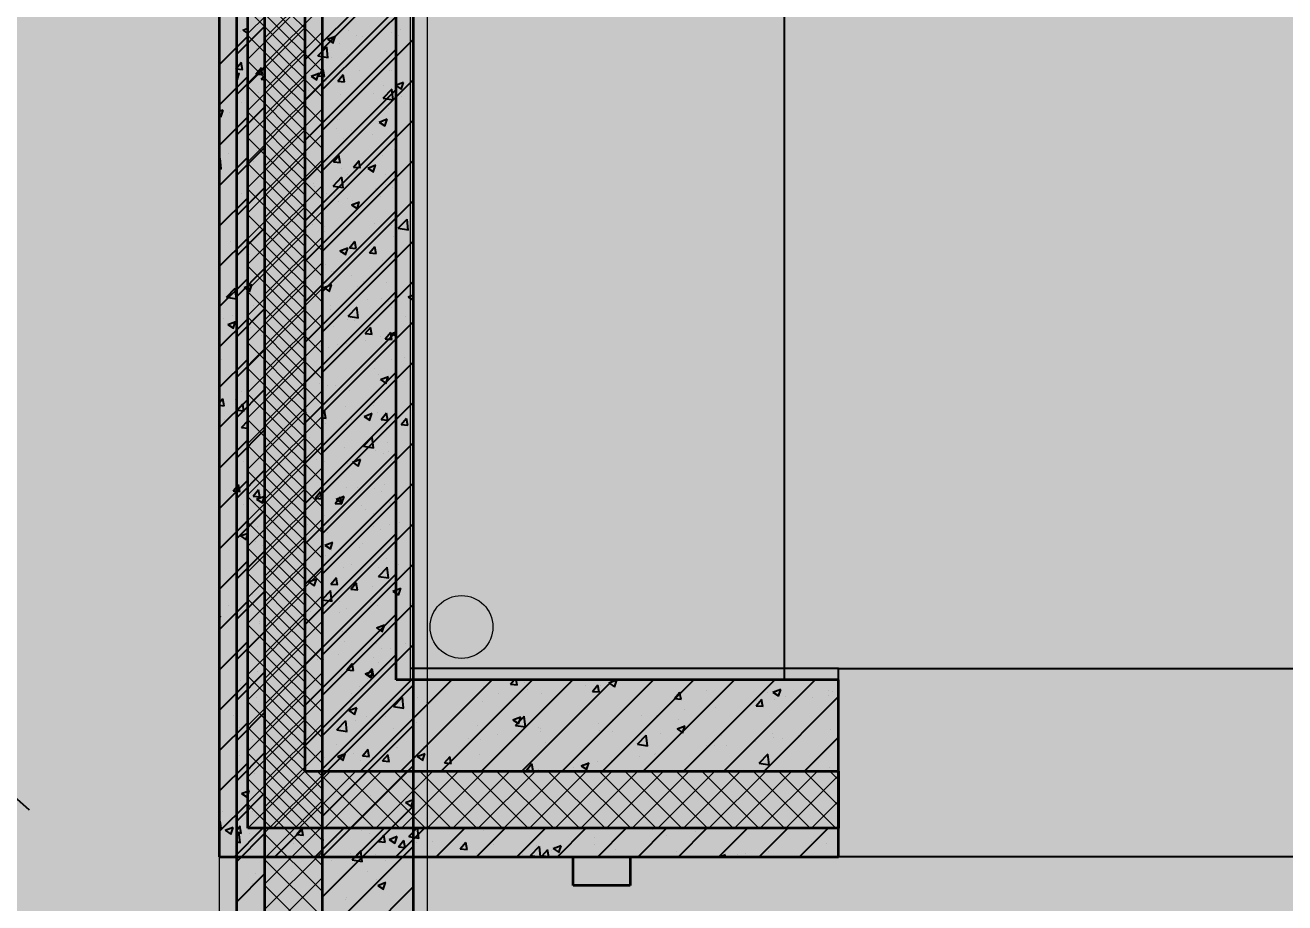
# Model space of a CAD drawing. Header units: inches. Extents: x 143994 to 247866, y 243815 to 272761.
# Drawn here: x 164376 to 166582, y 249646 to 251183 of the extents above; entities that cross this region are included whole.
import ezdxf
from ezdxf.enums import TextEntityAlignment as Align

# ---------------------------------------------------------------- set-up
doc = ezdxf.new("R2010")
doc.units = ezdxf.units.IN
doc.header["$LTSCALE"] = 1000
doc.header["$MEASUREMENT"] = 0
doc.linetypes.add('DASH', pattern=[0.35, 0.25, -0.1])
doc.linetypes.add('HIDDEN', pattern=[0.375, 0.25, -0.125])
doc.layers.get('DEFPOINTS').update_dxf_attribs({"color": 62})
for name, color, linetype in [('0-dim', 90, 'Continuous'), ('0-fm', 30, 'Continuous'), ('0-word', 131, 'Continuous'), ('0-建筑1F', 127, 'Continuous'), ('0-建筑2F', 127, 'Continuous'), ('A-S-face(建筑粉刷线)', 136, 'Continuous'), ('I-furniture', 2, 'DASH'), ('PUB_HATCH', 8, 'Continuous'), ('厨卫', 44, 'Continuous')]:
    doc.layers.add(name, color=color, linetype=linetype)
for name, color, linetype, lineweight in [('A-Flr-Opng', 14, 'Continuous', 9), ('A-M-Stone', 11, 'Continuous', 15), ('A-Wall', 254, 'Continuous', 35), ('W-保温层', 8, 'Continuous', 13)]:
    doc.layers.add(name, color=color, linetype=linetype, lineweight=lineweight)
doc.styles.add('HS2', font='')
doc.styles.get('HS2').set_extended_font_data('SimHei')

# ---------------------------------------------------------------- blocks, each defined once
blk = doc.blocks.new('SLOP MARK')
at = {"layer": '0-dim', "color": 4}
blk.add_lwpolyline([(-13.8, 0), (13.8, 0), (9.47, 2.5)], dxfattribs=at)
at = {"layer": '0-word', "style": 'HS2', "flags": 4}
blk.add_attdef('i=1%', text='', height=3.5, dxfattribs=at).set_placement((-1.897, 1), align=Align.CENTER)
blk = doc.blocks.new('A$C0DD370A0')
at = {"layer": '0-fm'}
ref = blk.add_blockref('SLOP MARK', (-17717.5, 3870.9), dxfattribs=dict(at, xscale=50.0000000000001, yscale=50.0000000000001, zscale=50.0000000000001, rotation=138.296017164973))
ref.add_attrib('i=1%', 'i=1%', dxfattribs={"layer": '0-word', "height": 175, "rotation": 138.296, "style": 'HS2'}).set_placement((-17680, 3770.5), align=Align.CENTER)
blk = doc.blocks.new('144')
at = {"layer": 'A-Flr-Opng', "color": 127}
blk.add_circle((646101.2, -390057.6), 55, dxfattribs=at)
at = {"layer": 'A-S-face(建筑粉刷线)', "color": 127}
for p, q in [((646761.9, -390130.3), (646011.9, -390130.3)), ((646761.9, -390150.3), (646761.9, -390130.3))]:
    blk.add_line(p, q, dxfattribs=at)
at = {"layer": 'A-Wall', "color": 127}
for p, q in [((645986.9, -390150.3), (645986.9, -387950.3)), ((645826.9, -388110.3), (645826.9, -390310.3)), ((645726.9, -390410.3), (645726.9, -388210.3)), ((645676.9, -388260.3), (645676.9, -390460.3)), ((646761.9, -390150.3), (645986.9, -390150.3)), ((646761.9, -390460.3), (646761.9, -390150.3)), ((645826.9, -390310.3), (646761.9, -390310.3)), ((646761.9, -390310.3), (646761.9, -390410.3)), ((646761.9, -390410.3), (645726.9, -390410.3)), ((645676.9, -390460.3), (646761.9, -390460.3))]:
    blk.add_line(p, q, dxfattribs=at)
at = {"layer": 'A-Wall', "color": 127, "linetype": 'ByBlock'}
for p, q in [((646296.9, -390460.3), (646396.9, -390460.3)), ((646296.9, -390510.3), (646296.9, -390460.3)), ((646396.9, -390460.3), (646396.9, -390510.3)), ((646396.9, -390510.3), (646296.9, -390510.3))]:
    blk.add_line(p, q, dxfattribs=at)
at = {"layer": 'I-furniture', "color": 127, "linetype": 'HIDDEN', "ltscale": 15}
for p, q in [((646761.9, -390130.3), (647611.9, -390130.3)), ((647611.9, -390460.3), (646761.9, -390460.3))]:
    blk.add_line(p, q, dxfattribs=at)
at = {"layer": 'PUB_HATCH', "color": 127, "linetype": 'Continuous'}
for p, q in [((645826.9, -389064), (645986.9, -388904)), ((645826.9, -389134.7), (645986.9, -388974.7)), ((645718.4, -389012), (645726.9, -389008.7)), ((645718.4, -389012), (645726.9, -389017.7)), ((645977.9, -389016.8), (645977.9, -389016.8)), ((645676.9, -389072.6), (645726.9, -389022.6)), ((645849.8, -389057.3), (645865.4, -389041)), ((645867.3, -389060.4), (645865.1, -389041.4)), ((645874, -389031.8), (645874, -389031.8)), ((645826.9, -389205.5), (645986.9, -389045.5)), ((645849.8, -389057.3), (645867.6, -389060)), ((645873.5, -389060.7), (645873.5, -389060.7)), ((645901.8, -389054.3), (645901.8, -389054.3)), ((645706, -389079.8), (645715.7, -389068.3)), ((645706, -389079.8), (645718, -389080.8)), ((645708.3, -389072.9), (645708.3, -389072.9)), ((645717.7, -389081.3), (645715.4, -389068.8)), ((645849.5, -389092.3), (645859.1, -389080.8)), ((645861.1, -389093.9), (645858.8, -389081.3)), ((645921.8, -389081.9), (645921.8, -389081.9)), ((645975.5, -389083.4), (645975.5, -389083.4)), ((645676.9, -389143.3), (645726.9, -389093.3)), ((645837.8, -389092.5), (645851.8, -389087.1)), ((645837.8, -389092.5), (645847.8, -389099.2)), ((645847.5, -389099.7), (645851.5, -389087.6)), ((645849.5, -389092.3), (645861.4, -389093.4)), ((645857.2, -389104.2), (645857.2, -389104.2)), ((645871.6, -389098.4), (645871.6, -389098.4)), ((645949.7, -389098.2), (645949.7, -389098.2)), ((645964, -389108.8), (645964, -389108.8)), ((645826.9, -389276.2), (645986.9, -389116.2)), ((645833, -389118.2), (645833, -389118.2)), ((645947.2, -389123), (645947.2, -389123)), ((645676.9, -389154.2), (645683.8, -389151.6)), ((645679.4, -389164.2), (645683.5, -389152.1)), ((645716.4, -389138.3), (645716.4, -389138.3)), ((645973.1, -389150), (645973.1, -389150)), ((645676.9, -389161.8), (645679.7, -389163.7)), ((645676.9, -389214), (645726.9, -389164)), ((645695.1, -389156.2), (645695.1, -389156.2)), ((645869.2, -389165), (645869.2, -389165)), ((645957.2, -389173), (645971.2, -389167.6)), ((645957.2, -389173), (645967.1, -389179.7)), ((645966.8, -389180.2), (645970.9, -389168.1)), ((645826.9, -389346.9), (645986.9, -389186.9)), ((645882, -389183.6), (645882, -389183.6)), ((645909.4, -389188.2), (645909.4, -389188.2)), ((645944.7, -389195.3), (645944.7, -389195.3)), ((645894.6, -389201.9), (645894.6, -389201.9)), ((645970.6, -389216.6), (645970.6, -389216.6)), ((645676.9, -389284.7), (645726.9, -389234.7)), ((645676.9, -389237.5), (645678.5, -389235.9)), ((645680.4, -389255.2), (645678.2, -389236.2)), ((645692.5, -389228.5), (645692.5, -389228.5)), ((645866.7, -389231.6), (645866.7, -389231.6)), ((645877.2, -389242.8), (645886.9, -389231.3)), ((645888.9, -389244.3), (645886.6, -389231.8)), ((645676.9, -389254.3), (645680.7, -389254.8)), ((645826.9, -389417.6), (645986.9, -389257.6)), ((645877.2, -389242.8), (645889.2, -389243.8)), ((645842, -389280.7), (645842, -389280.7)), ((645876.4, -389285.2), (645891.9, -389269)), ((645876.4, -389285.2), (645894.1, -389287.9)), ((645893.8, -389288.3), (645891.6, -389269.3)), ((645892.1, -389274.1), (645892.1, -389274.1)), ((645967.8, -389264.2), (645967.8, -389264.2)), ((645968.2, -389283.2), (645968.2, -389283.2)), ((645676.9, -389355.5), (645726.9, -389305.5)), ((645715.7, -389297.4), (645715.7, -389297.4)), ((645843.1, -389285.8), (645843.1, -389285.8)), ((645864.3, -389298.2), (645864.3, -389298.2)), ((645949.9, -389290.3), (645949.9, -389290.3)), ((645826.9, -389488.3), (645986.9, -389328.3)), ((645885.3, -389312.6), (645885.3, -389312.6)), ((645901.2, -389307.6), (645901.2, -389307.6)), ((645908.5, -389318), (645922.5, -389312.7)), ((645908.5, -389318), (645918.5, -389324.7)), ((645918.2, -389325.2), (645922.2, -389313.2)), ((645915.2, -389343.1), (645915.2, -389343.1)), ((645949.1, -389351.5), (645949.1, -389351.5)), ((645965.8, -389349.7), (645965.8, -389349.7)), ((645832.5, -389371.5), (645832.5, -389371.5)), ((645839.4, -389353), (645839.4, -389353)), ((645861.9, -389364.7), (645861.9, -389364.7)), ((645676.9, -389426.2), (645726.9, -389376.2)), ((645696.5, -389382.9), (645696.5, -389382.9)), ((645715.8, -389391.5), (645715.8, -389391.5)), ((645905, -389393.2), (645914.6, -389381.7)), ((645905, -389393.2), (645916.9, -389394.3)), ((645910.1, -389391.9), (645910.1, -389391.9)), ((645916.6, -389394.8), (645914.3, -389382.2)), ((645826.9, -389559), (645986.9, -389399)), ((645963.3, -389416.3), (645963.3, -389416.3)), ((645859.5, -389431.3), (645859.5, -389431.3)), ((645862.6, -389421.9), (645862.6, -389421.9)), ((645676.9, -389496.9), (645726.9, -389446.9)), ((645859.9, -389463.1), (645873.9, -389457.7)), ((645869.5, -389470.3), (645873.6, -389458.2)), ((645908.8, -389441.5), (645908.8, -389441.5)), ((645689.4, -389480), (645705, -389463.8)), ((645689.4, -389480), (645707.2, -389482.8)), ((645706.9, -389483.1), (645704.7, -389464.1)), ((645826.9, -389629.7), (645986.9, -389469.7)), ((645859.9, -389463.1), (645869.8, -389469.8)), ((645960.9, -389482.9), (645960.9, -389482.9)), ((645986.3, -389477.6), (645986.3, -389477.6)), ((645857, -389497.9), (645857, -389497.9)), ((645871.1, -389494.1), (645871.1, -389494.1)), ((645902.9, -389513.1), (645918.5, -389496.9)), ((645920.4, -389516.2), (645918.1, -389497.2)), ((645936.3, -389484.2), (645936.3, -389484.2)), ((645977.9, -389498.6), (645977.9, -389498.6)), ((645676.9, -389567.6), (645726.9, -389517.6)), ((645684.2, -389517.4), (645684.2, -389517.4)), ((645691.8, -389527.6), (645705.8, -389522.2)), ((645691.8, -389527.6), (645701.8, -389534.3)), ((645699.8, -389512), (645699.8, -389512)), ((645701.5, -389534.8), (645705.5, -389522.7)), ((645902.9, -389513.1), (645920.7, -389515.9)), ((645913.3, -389521), (645913.3, -389521)), ((645826.9, -389700.4), (645986.9, -389540.4)), ((645932.7, -389543.6), (645942.4, -389532.2)), ((645932.7, -389543.6), (645944.7, -389544.7)), ((645944.4, -389545.2), (645942.1, -389532.7)), ((645958.5, -389549.5), (645958.5, -389549.5)), ((645979.2, -389543.6), (645986.9, -389540.6)), ((645979.2, -389543.6), (645986.9, -389548.8)), ((645854.6, -389564.5), (645854.6, -389564.5)), ((645883.7, -389563.1), (645883.7, -389563.1)), ((645900.6, -389560.8), (645900.6, -389560.8)), ((645933.7, -389556.5), (645933.7, -389556.5)), ((645676.9, -389638.3), (645726.9, -389588.3)), ((645681.6, -389589.7), (645681.6, -389589.7)), ((645724.6, -389591.3), (645724.6, -389591.3)), ((645826.9, -389771.1), (645986.9, -389611.1)), ((645831.3, -389595.8), (645831.3, -389595.8)), ((645938.1, -389600.3), (645938.1, -389600.3)), ((645948.5, -389604.7), (645948.5, -389604.7)), ((645956, -389616.1), (645956, -389616.1)), ((645831.9, -389624.8), (645831.9, -389624.8)), ((645852.2, -389631.1), (645852.2, -389631.1)), ((645881.1, -389635.4), (645881.1, -389635.4)), ((645956.9, -389625.4), (645956.9, -389625.4)), ((645676.9, -389665), (645683.2, -389657.5)), ((645676.9, -389709), (645726.9, -389659)), ((645685.2, -389670.5), (645682.9, -389658)), ((645704.7, -389658.6), (645704.7, -389658.6)), ((645715.2, -389644.8), (645715.2, -389644.8)), ((645831, -389642), (645831, -389642)), ((645676.9, -389669.3), (645685.5, -389670)), ((645828.7, -389683.1), (645826.9, -389673.5)), ((645826.9, -389841.9), (645986.9, -389681.9)), ((645826.9, -389682.4), (645829, -389682.6)), ((645960.5, -389694.1), (645970.1, -389682.6)), ((645685.6, -389693.5), (645685.6, -389693.5)), ((645715.9, -389707.9), (645726.9, -389696.5)), ((645849.7, -389697.6), (645849.7, -389697.6)), ((645899.1, -389702.5), (645899.1, -389702.5)), ((645904.2, -389704.3), (645904.2, -389704.3)), ((645908.2, -389694.8), (645908.2, -389694.8)), ((645930.6, -389688.6), (645944.6, -389683.2)), ((645930.6, -389688.6), (645940.5, -389695.3)), ((645940.2, -389695.8), (645944.3, -389683.7)), ((645953.6, -389682.6), (645953.6, -389682.6)), ((645960.5, -389694.1), (645972.4, -389695.1)), ((645972.1, -389695.6), (645969.8, -389683.1)), ((645715.9, -389707.9), (645726.9, -389709.6)), ((645828.5, -389714.2), (645828.5, -389714.2)), ((645834.6, -389724.9), (645834.6, -389724.9)), ((645929.4, -389741), (645945, -389724.8)), ((645946.9, -389744.2), (645944.7, -389725.2)), ((645676.9, -389779.7), (645726.9, -389729.7)), ((645929.4, -389741), (645947.2, -389743.8)), ((645941.3, -389729.4), (645941.3, -389729.4)), ((645826.9, -389912.6), (645986.9, -389752.6)), ((645847.3, -389764.2), (645847.3, -389764.2)), ((645951.2, -389749.2), (645951.2, -389749.2)), ((645977.9, -389766.5), (645977.9, -389766.5)), ((645851.6, -389783.2), (645851.6, -389783.2)), ((645676.9, -389850.4), (645726.9, -389800.4)), ((645701.3, -389819.4), (645711, -389807.9)), ((645713, -389821), (645710.7, -389808.4)), ((645725.8, -389799.7), (645725.8, -389799.7)), ((645859.4, -389804.2), (645859.4, -389804.2)), ((645900, -389814.1), (645900, -389814.1)), ((645966.1, -389808.7), (645966.1, -389808.7)), ((645701.3, -389819.4), (645713.3, -389820.5)), ((645826.9, -389983.3), (645986.9, -389823.3)), ((645844.8, -389832), (645854.4, -389820.5)), ((645844.8, -389832), (645856.7, -389833)), ((645844.9, -389830.8), (645844.9, -389830.8)), ((645856.4, -389833.5), (645854.1, -389821)), ((645881.9, -389833.6), (645895.9, -389828.3)), ((645881.9, -389833.6), (645891.9, -389840.4)), ((645891.6, -389840.9), (645895.6, -389828.8)), ((645948.7, -389815.8), (645948.7, -389815.8)), ((645925.3, -389845.4), (645925.3, -389845.4)), ((645947.9, -389858), (645947.9, -389858)), ((645975.4, -389838.8), (645975.4, -389838.8)), ((645676.9, -389921.1), (645726.9, -389871.1)), ((645723.3, -389872), (645723.3, -389872)), ((645831.3, -389878), (645831.3, -389878)), ((645713.6, -389901.9), (645713.6, -389901.9)), ((645713.9, -389898.2), (645726.9, -389893.1)), ((645713.9, -389898.2), (645723.8, -389904.9)), ((645714.6, -389898), (645714.6, -389898)), ((645723.5, -389905.4), (645726.9, -389895.2)), ((645826.9, -390054), (645986.9, -389894)), ((645842.4, -389897.4), (645842.4, -389897.4)), ((645946.3, -389882.4), (645946.3, -389882.4)), ((645872.7, -389924.3), (645872.7, -389924.3)), ((645922.8, -389917.7), (645922.8, -389917.7)), ((645927.2, -389910.9), (645927.2, -389910.9)), ((645676.9, -389991.9), (645726.9, -389941.9)), ((645862.6, -389933.2), (645862.6, -389933.2)), ((645969.3, -389937.7), (645969.3, -389937.7)), ((645826.9, -390124.7), (645986.9, -389964.7)), ((645840, -389963.9), (645840, -389963.9)), ((645907.7, -389948), (645907.7, -389948)), ((645943.9, -389949), (645943.9, -389949)), ((645955.9, -389969), (645971.5, -389952.7)), ((645955.9, -389969), (645973.7, -389971.7)), ((645973.4, -389972.1), (645971.2, -389953.1)), ((645833.3, -389978.7), (645847.3, -389973.3)), ((645833.3, -389978.7), (645843.2, -389985.4)), ((645842.9, -389985.9), (645847, -389973.8)), ((645872.5, -389982.4), (645882.2, -389970.9)), ((645872.5, -389982.4), (645884.5, -389983.5)), ((645884.2, -389984), (645881.9, -389971.4)), ((645945.9, -389986.6), (645945.9, -389986.6)), ((645676.9, -390062.6), (645726.9, -390012.6)), ((645870.2, -389996.6), (645870.2, -389996.6)), ((645887.4, -390012.5), (645887.4, -390012.5)), ((645693.8, -390019.8), (645693.8, -390019.8)), ((645826.9, -390195.4), (645986.9, -390035.4)), ((645837.6, -390030.5), (645837.6, -390030.5)), ((645941.4, -390015.5), (645941.4, -390015.5)), ((645676.9, -390038.7), (645679.2, -390037.8)), ((645676.9, -390044.2), (645678.9, -390038.3)), ((645952.6, -390059.2), (645966.6, -390053.8)), ((645962.3, -390066.4), (645966.3, -390054.3)), ((645893.3, -390065.5), (645893.3, -390065.5)), ((645899.4, -390067.3), (645899.4, -390067.3)), ((645952.6, -390059.2), (645962.6, -390065.9)), ((645676.9, -390133.3), (645726.9, -390083.3)), ((645835.1, -390097.1), (645835.1, -390097.1)), ((645939, -390082.1), (645939, -390082.1)), ((645826.9, -390266.1), (645986.9, -390106.1)), ((645848.4, -390114.7), (645848.4, -390114.7)), ((645900.3, -390132.8), (645909.9, -390121.4)), ((645911.9, -390134.4), (645909.6, -390121.9)), ((645947.3, -390111.3), (645947.3, -390111.3)), ((645955.2, -390119.2), (645955.2, -390119.2)), ((645677.1, -390132.6), (645677.1, -390132.6)), ((645830.7, -390131.3), (645830.7, -390131.3)), ((645840.7, -390144.4), (645840.7, -390144.4)), ((645890.6, -390141.6), (645890.6, -390141.6)), ((645900.3, -390132.8), (645912.2, -390133.9)), ((645967, -390127.7), (645967, -390127.7)), ((645676.9, -390204), (645726.9, -390154)), ((645714, -390151.3), (645714, -390151.3)), ((645714.9, -390160.9), (645714.9, -390160.9)), ((645832.7, -390163.7), (645832.7, -390163.7)), ((645853.5, -390310.3), (646013.5, -390150.3)), ((645924.2, -390310.3), (646084.2, -390150.3)), ((645936.6, -390148.7), (645936.6, -390148.7)), ((645994.9, -390310.3), (646154.9, -390150.3)), ((646065.6, -390310.3), (646225.6, -390150.3)), ((646104.1, -390150.6), (646104.1, -390150.6)), ((646136.3, -390310.3), (646296.3, -390150.3)), ((646140.3, -390161.2), (646140.3, -390161.2)), ((646187.2, -390158), (646193.6, -390150.3)), ((646187.2, -390158), (646199.2, -390159)), ((646198.9, -390159.5), (646197.1, -390150.3)), ((646207, -390310.3), (646367, -390150.3)), ((646210.9, -390155.1), (646210.9, -390155.1)), ((646216.6, -390166.8), (646216.6, -390166.8)), ((646277.7, -390310.3), (646437.7, -390150.3)), ((646292.3, -390156.9), (646292.3, -390156.9)), ((646317.7, -390159.6), (646317.7, -390159.6)), ((646330.6, -390170.5), (646340.3, -390159)), ((646342.3, -390172.1), (646340, -390159.5)), ((646344.4, -390159.3), (646344.4, -390159.3)), ((646348.4, -390310.3), (646508.4, -390150.3)), ((646359.4, -390155.7), (646373.4, -390150.4)), ((646359.4, -390155.7), (646369.4, -390162.5)), ((646369.1, -390163), (646373.1, -390150.9)), ((646419.2, -390310.3), (646579.2, -390150.3)), ((646424.4, -390164.2), (646424.4, -390164.2)), ((646489.9, -390310.3), (646649.9, -390150.3)), ((646560.6, -390310.3), (646720.6, -390150.3)), ((646646.9, -390171.8), (646660.9, -390166.4)), ((646656.5, -390179), (646660.6, -390166.9)), ((646702.6, -390150.8), (646702.6, -390150.8)), ((645982.4, -390196.9), (645998, -390180.7)), ((645999.9, -390200), (645997.7, -390181)), ((646023.7, -390181.2), (646023.7, -390181.2)), ((646040.2, -390190.1), (646040.2, -390190.1)), ((646137.9, -390188.4), (646137.9, -390188.4)), ((646166.5, -390173.4), (646166.5, -390173.4)), ((646241.7, -390173.4), (646241.7, -390173.4)), ((646330.6, -390170.5), (646342.6, -390171.5)), ((646474.1, -390183.1), (646483.7, -390171.6)), ((646474.1, -390183.1), (646486.1, -390184.1)), ((646485.8, -390184.6), (646483.4, -390172.1)), ((646531.2, -390168.7), (646531.2, -390168.7)), ((646617.6, -390195.6), (646627.2, -390184.1)), ((646618.1, -390185.9), (646618.1, -390185.9)), ((646629.2, -390197.2), (646626.9, -390184.6)), ((646631.3, -390310.3), (646761.9, -390179.6)), ((646638, -390173.2), (646638, -390173.2)), ((646646.9, -390171.8), (646656.8, -390178.5)), ((646649.6, -390184), (646649.6, -390184)), ((646668.2, -390179.3), (646668.2, -390179.3)), ((646715.3, -390180.5), (646715.3, -390180.5)), ((646744, -390169.4), (646744, -390169.4)), ((646744.7, -390177.7), (646744.7, -390177.7)), ((646750.6, -390171.2), (646750.6, -390171.2)), ((645701.9, -390211.9), (645701.9, -390211.9)), ((645904, -390204.2), (645918, -390198.9)), ((645904, -390204.2), (645913.9, -390210.9)), ((645907.1, -390201.3), (645907.1, -390201.3)), ((645913.6, -390211.4), (645917.7, -390199.4)), ((645914.4, -390206.6), (645914.4, -390206.6)), ((645964.5, -390200), (645964.5, -390200)), ((645982.4, -390196.9), (646000.2, -390199.7)), ((646036.8, -390201.2), (646036.8, -390201.2)), ((646491.8, -390202.6), (646491.8, -390202.6)), ((646546.9, -390198.1), (646546.9, -390198.1)), ((646598.6, -390200.5), (646598.6, -390200.5)), ((646617.6, -390195.6), (646629.5, -390196.6)), ((646761, -390208.2), (646761.9, -390207.1)), ((646761, -390208.2), (646761.9, -390208.2)), ((645676.9, -390274.7), (645726.9, -390224.7)), ((645712.3, -390233.2), (645712.3, -390233.2)), ((645830.3, -390230.3), (645830.3, -390230.3)), ((645915.4, -390220.9), (645915.4, -390220.9)), ((645934.1, -390215.3), (645934.1, -390215.3)), ((646022.2, -390225.4), (646022.2, -390225.4)), ((646128.9, -390229.9), (646128.9, -390229.9)), ((646191.4, -390220.2), (646205.4, -390214.9)), ((646191.4, -390220.2), (646201.3, -390227)), ((646195.9, -390230), (646211.4, -390213.8)), ((646195.9, -390230), (646213.7, -390232.8)), ((646201, -390227.5), (646205.1, -390215.4)), ((646213.3, -390233.1), (646211.1, -390214.1)), ((646342, -390225.9), (646342, -390225.9)), ((646366, -390219.1), (646366, -390219.1)), ((646416.1, -390212.5), (646416.1, -390212.5)), ((646443, -390213.1), (646443, -390213.1)), ((646478.8, -390236.3), (646492.8, -390230.9)), ((646482, -390220.5), (646482, -390220.5)), ((646488.5, -390243.5), (646492.5, -390231.4)), ((646113.9, -390252.3), (646113.9, -390252.3)), ((646135.4, -390255), (646135.4, -390255)), ((646164, -390245.7), (646164, -390245.7)), ((646235.7, -390234.4), (646235.7, -390234.4)), ((646239.3, -390240), (646239.3, -390240)), ((646239.7, -390235.8), (646239.7, -390235.8)), ((646342.5, -390238.9), (646342.5, -390238.9)), ((646365.4, -390240.5), (646365.4, -390240.5)), ((646409.3, -390263.1), (646424.9, -390246.9)), ((646426.8, -390266.2), (646424.6, -390247.2)), ((646449.2, -390243.5), (646449.2, -390243.5)), ((646478.8, -390236.3), (646488.8, -390243)), ((646556, -390248), (646556, -390248)), ((646646.6, -390244.4), (646646.6, -390244.4)), ((646647.1, -390250.6), (646647.1, -390250.6)), ((646662.8, -390252.5), (646662.8, -390252.5)), ((646691.3, -390248.2), (646691.3, -390248.2)), ((646702, -390310.3), (646761.9, -390250.4)), ((646748.2, -390237.8), (646748.2, -390237.8)), ((645928, -390283.3), (645937.7, -390271.8)), ((645939.7, -390284.8), (645937.4, -390272.3)), ((645987.6, -390268.9), (645987.6, -390268.9)), ((646034.4, -390267.8), (646034.4, -390267.8)), ((646248.7, -390260.5), (646248.7, -390260.5)), ((646409.3, -390263.1), (646427.1, -390265.9)), ((646529.9, -390264.4), (646529.9, -390264.4)), ((646544.5, -390264.7), (646544.5, -390264.7)), ((646565.5, -390264.8), (646565.5, -390264.8)), ((646615.6, -390258.2), (646615.6, -390258.2)), ((645676.9, -390345.4), (645726.9, -390295.4)), ((645827.8, -390296.8), (645827.8, -390296.8)), ((645861.8, -390285.5), (645861.8, -390285.5)), ((645911.8, -390278.9), (645911.8, -390278.9)), ((645928, -390283.3), (645940, -390284.3)), ((645931.7, -390281.8), (645931.7, -390281.8)), ((646023.4, -390284.8), (646037.4, -390279.4)), ((646023.4, -390284.8), (646033.3, -390291.5)), ((646033, -390292), (646037.1, -390279.9)), ((646071.5, -390295.8), (646081.1, -390284.3)), ((646071.5, -390295.8), (646083.4, -390296.9)), ((646083.1, -390297.4), (646080.8, -390284.9)), ((646132.1, -390280.6), (646132.1, -390280.6)), ((646214.9, -390308.4), (646224.6, -390296.9)), ((646226.6, -390309.9), (646224.3, -390297.4)), ((646310.8, -390300.8), (646324.8, -390295.4)), ((646313.4, -390298), (646313.4, -390298)), ((646320.4, -390308), (646324.5, -390295.9)), ((646339.6, -390292.5), (646339.6, -390292.5)), ((646363.5, -390291.4), (646363.5, -390291.4)), ((646413.3, -390284.4), (646413.3, -390284.4)), ((646439.2, -390281.4), (646439.2, -390281.4)), ((646440.6, -390279.7), (646440.6, -390279.7)), ((646622.8, -390296.2), (646638.3, -390280)), ((646622.8, -390296.2), (646640.6, -390299)), ((646640.2, -390299.3), (646638, -390280.3)), ((645726.8, -390309.6), (645726.8, -390309.6)), ((646015.4, -390300.6), (646015.4, -390300.6)), ((646214.9, -390308.4), (646226.9, -390309.4)), ((646236.9, -390306.5), (646236.9, -390306.5)), ((646296.6, -390304.5), (646296.6, -390304.5)), ((646310.8, -390300.8), (646320.7, -390307.5)), ((646367.3, -390310.3), (646368, -390309.4)), ((646367.8, -390310.3), (646367.7, -390310)), ((646745.7, -390304.4), (646745.7, -390304.4)), ((645705.1, -390340.9), (645705.1, -390340.9)), ((645676.9, -390416.1), (645726.9, -390366.1)), ((645682.8, -390381), (645682.8, -390381)), ((645724.4, -390376.2), (645724.4, -390376.2)), ((645676.9, -390399.1), (645678.5, -390397.1)), ((645676.9, -390409.3), (645680.8, -390409.7)), ((645680.5, -390410.2), (645678.2, -390397.6)), ((645687.3, -390413.8), (645701.3, -390408.4)), ((645696.9, -390421), (645701, -390408.9)), ((645703.5, -390460.3), (645753.5, -390410.3)), ((645713.5, -390404.6), (645713.5, -390404.6)), ((645774.2, -390460.3), (645824.2, -390410.3)), ((645812.3, -390421.2), (645821.5, -390410.3)), ((645824, -390422.7), (645821.7, -390410.3)), ((645844.9, -390460.3), (645894.9, -390410.3)), ((645915.6, -390460.3), (645965.6, -390410.3)), ((645986.3, -390460.3), (646036.3, -390410.3)), ((646008.9, -390424.8), (646022.9, -390410.3)), ((646026.4, -390428), (646024.4, -390410.3)), ((646057, -390460.3), (646107, -390410.3)), ((646127.7, -390460.3), (646177.7, -390410.3)), ((646198.4, -390460.3), (646248.4, -390410.3)), ((646269.2, -390460.3), (646319.2, -390410.3)), ((646339.9, -390460.3), (646389.9, -390410.3)), ((646410.6, -390460.3), (646460.6, -390410.3)), ((646481.3, -390460.3), (646531.3, -390410.3)), ((646552, -390460.3), (646602, -390410.3)), ((646622.7, -390460.3), (646672.7, -390410.3)), ((646693.4, -390460.3), (646743.4, -390410.3)), ((645687.3, -390413.8), (645697.2, -390420.5)), ((645729.9, -390420.3), (645729.9, -390420.3)), ((645812.3, -390421.2), (645824.3, -390422.2)), ((645823, -390430), (645823, -390430)), ((645836.7, -390424.8), (645836.7, -390424.8)), ((645882.4, -390426.7), (645882.4, -390426.7)), ((645926.8, -390415), (645926.8, -390415)), ((645943.4, -390429.3), (645943.4, -390429.3)), ((645955.8, -390433.7), (645965.4, -390422.2)), ((645967.4, -390435.3), (645965.1, -390422.7)), ((645974.7, -390429.8), (645988.7, -390424.4)), ((645974.7, -390429.8), (645984.6, -390436.5)), ((645984.3, -390437), (645988.4, -390424.9)), ((646008.9, -390424.8), (646026.7, -390427.6)), ((646139.7, -390414.5), (646139.7, -390414.5)), ((646334.7, -390425.6), (646334.7, -390425.6)), ((646435.7, -390412.8), (646435.7, -390412.8)), ((646460.3, -390422.6), (646460.3, -390422.6)), ((646510.4, -390416), (646510.4, -390416)), ((645721.9, -390442.8), (645721.9, -390442.8)), ((645756.5, -390443.3), (645756.5, -390443.3)), ((645806.6, -390436.7), (645806.6, -390436.7)), ((645906.5, -390454.5), (645906.5, -390454.5)), ((645955.8, -390433.7), (645967.7, -390434.8)), ((646023.1, -390434.5), (646023.1, -390434.5)), ((646050.2, -390433.8), (646050.2, -390433.8)), ((646099.2, -390446.3), (646108.9, -390434.8)), ((646099.2, -390446.3), (646111.2, -390447.3)), ((646110.9, -390447.8), (646108.6, -390435.3)), ((646128.1, -390454.7), (646128.1, -390454.7)), ((646157, -390438.3), (646157, -390438.3)), ((646222.4, -390457.9), (646238, -390441.7)), ((646232, -390439.7), (646232, -390439.7)), ((646239.8, -390460.3), (646237.7, -390442.1)), ((646242.7, -390458.8), (646252.3, -390447.3)), ((646254.3, -390460.3), (646252, -390447.8)), ((646258.2, -390449.2), (646258.2, -390449.2)), ((646262.1, -390445.8), (646276.1, -390440.4)), ((646262.1, -390445.8), (646272.1, -390452.5)), ((646263.7, -390442.8), (646263.7, -390442.8)), ((646271.8, -390453), (646275.8, -390440.9)), ((646334, -390439.2), (646334, -390439.2)), ((646370.5, -390447.3), (646370.5, -390447.3)), ((646477.3, -390451.8), (646477.3, -390451.8)), ((646598, -390453.7), (646598, -390453.7)), ((646639.8, -390450.3), (646639.8, -390450.3)), ((646714.7, -390433.7), (646714.7, -390433.7)), ((646740.9, -390437.5), (646740.9, -390437.5)), ((646208.2, -390455.8), (646208.2, -390455.8)), ((646222.4, -390457.9), (646237.5, -390460.3)), ((646242.7, -390458.8), (646254.7, -390459.9)), ((646395.5, -390460.3), (646395.8, -390459.9)), ((646553.5, -390460.3), (646563.5, -390456.4)), ((646562.1, -390460.3), (646563.2, -390456.9)), ((646584, -390456.3), (646584, -390456.3))]:
    blk.add_line(p, q, dxfattribs=at)
at = {"layer": 'W-保温层', "color": 127}
for p, q in [((646011.9, -390150.3), (646011.9, -382210.3)), ((645826.9, -388110.3), (645826.9, -390310.3)), ((645726.9, -390410.3), (645726.9, -388210.3)), ((645826.9, -390310.3), (646761.9, -390310.3)), ((646761.9, -390310.3), (646761.9, -390410.3)), ((646761.9, -390410.3), (645726.9, -390410.3))]:
    blk.add_line(p, q, dxfattribs=at)
at = {"layer": 'W-保温层', "color": 127, "linetype": 'Continuous'}
for p, q in [((645726.9, -389018), (645826.9, -388918)), ((645826.9, -389031.4), (645726.9, -388931.4)), ((645726.9, -389062.9), (645826.9, -388962.9)), ((645826.9, -389076.3), (645726.9, -388976.3)), ((645726.9, -389107.8), (645826.9, -389007.8)), ((645826.9, -389121.2), (645726.9, -389021.2)), ((645726.9, -389152.7), (645826.9, -389052.7)), ((645826.9, -389166.1), (645726.9, -389066.1)), ((645726.9, -389197.6), (645826.9, -389097.6)), ((645826.9, -389211), (645726.9, -389111)), ((645726.9, -389242.5), (645826.9, -389142.5)), ((645826.9, -389255.9), (645726.9, -389155.9)), ((645726.9, -389287.4), (645826.9, -389187.4)), ((645826.9, -389300.8), (645726.9, -389200.8)), ((645726.9, -389332.3), (645826.9, -389232.3)), ((645826.9, -389345.7), (645726.9, -389245.7)), ((645726.9, -389377.2), (645826.9, -389277.2)), ((645826.9, -389390.6), (645726.9, -389290.6)), ((645726.9, -389422.1), (645826.9, -389322.1)), ((645826.9, -389435.5), (645726.9, -389335.5)), ((645726.9, -389467), (645826.9, -389367)), ((645826.9, -389480.4), (645726.9, -389380.4)), ((645726.9, -389511.9), (645826.9, -389411.9)), ((645826.9, -389525.3), (645726.9, -389425.3)), ((645726.9, -389556.8), (645826.9, -389456.8)), ((645826.9, -389570.2), (645726.9, -389470.2)), ((645726.9, -389601.7), (645826.9, -389501.7)), ((645826.9, -389615.1), (645726.9, -389515.1)), ((645726.9, -389646.6), (645826.9, -389546.6)), ((645826.9, -389660), (645726.9, -389560)), ((645726.9, -389691.5), (645826.9, -389591.5)), ((645826.9, -389704.9), (645726.9, -389604.9)), ((645726.9, -389736.4), (645826.9, -389636.4)), ((645826.9, -389749.8), (645726.9, -389649.8)), ((645726.9, -389781.3), (645826.9, -389681.3)), ((645826.9, -389794.7), (645726.9, -389694.7)), ((645726.9, -389826.2), (645826.9, -389726.2)), ((645826.9, -389839.6), (645726.9, -389739.6)), ((645726.9, -389871.1), (645826.9, -389771.1)), ((645826.9, -389884.6), (645726.9, -389784.6)), ((645726.9, -389916), (645826.9, -389816)), ((645826.9, -389929.5), (645726.9, -389829.5)), ((645726.9, -389960.9), (645826.9, -389860.9)), ((645826.9, -389974.4), (645726.9, -389874.4)), ((645726.9, -390005.8), (645826.9, -389905.8)), ((645826.9, -390019.3), (645726.9, -389919.3)), ((645726.9, -390050.7), (645826.9, -389950.7)), ((645826.9, -390064.2), (645726.9, -389964.2)), ((645726.9, -390095.6), (645826.9, -389995.6)), ((645826.9, -390109.1), (645726.9, -390009.1)), ((645726.9, -390140.6), (645826.9, -390040.6)), ((645826.9, -390154), (645726.9, -390054)), ((645726.9, -390185.5), (645826.9, -390085.5)), ((645826.9, -390198.9), (645726.9, -390098.9)), ((645726.9, -390230.4), (645826.9, -390130.4)), ((645826.9, -390243.8), (645726.9, -390143.8)), ((645726.9, -390275.3), (645826.9, -390175.3)), ((645826.9, -390288.7), (645726.9, -390188.7)), ((645726.9, -390320.2), (645826.9, -390220.2)), ((645903.6, -390410.3), (645726.9, -390233.6)), ((645726.9, -390365.1), (645826.9, -390265.1)), ((645858.7, -390410.3), (645726.9, -390278.5)), ((645726.9, -390410), (645826.9, -390310)), ((645771.5, -390410.3), (645871.5, -390310.3)), ((645816.4, -390410.3), (645916.4, -390310.3)), ((645948.5, -390410.3), (645848.5, -390310.3)), ((645861.3, -390410.3), (645961.3, -390310.3)), ((645993.4, -390410.3), (645893.4, -390310.3)), ((645906.2, -390410.3), (646006.2, -390310.3)), ((646038.3, -390410.3), (645938.3, -390310.3)), ((645951.1, -390410.3), (646051.1, -390310.3)), ((646083.2, -390410.3), (645983.2, -390310.3)), ((645996, -390410.3), (646096, -390310.3)), ((646128.1, -390410.3), (646028.1, -390310.3)), ((646040.9, -390410.3), (646140.9, -390310.3)), ((646173, -390410.3), (646073, -390310.3)), ((646085.8, -390410.3), (646185.8, -390310.3)), ((646217.9, -390410.3), (646117.9, -390310.3)), ((646130.7, -390410.3), (646230.7, -390310.3)), ((646262.8, -390410.3), (646162.8, -390310.3)), ((646175.6, -390410.3), (646275.6, -390310.3)), ((646307.7, -390410.3), (646207.7, -390310.3)), ((646220.5, -390410.3), (646320.5, -390310.3)), ((646352.7, -390410.3), (646252.7, -390310.3)), ((646265.4, -390410.3), (646365.4, -390310.3)), ((646397.6, -390410.3), (646297.6, -390310.3)), ((646310.3, -390410.3), (646410.3, -390310.3)), ((646442.5, -390410.3), (646342.5, -390310.3)), ((646355.2, -390410.3), (646455.2, -390310.3)), ((646487.4, -390410.3), (646387.4, -390310.3)), ((646400.1, -390410.3), (646500.1, -390310.3)), ((646532.3, -390410.3), (646432.3, -390310.3)), ((646445, -390410.3), (646545, -390310.3)), ((646577.2, -390410.3), (646477.2, -390310.3)), ((646489.9, -390410.3), (646589.9, -390310.3)), ((646622.1, -390410.3), (646522.1, -390310.3)), ((646534.8, -390410.3), (646634.8, -390310.3)), ((646667, -390410.3), (646567, -390310.3)), ((646579.7, -390410.3), (646679.7, -390310.3)), ((646711.9, -390410.3), (646611.9, -390310.3)), ((646624.6, -390410.3), (646724.6, -390310.3)), ((646756.8, -390410.3), (646656.8, -390310.3)), ((646669.5, -390410.3), (646761.9, -390317.9)), ((646761.9, -390370.5), (646701.7, -390310.3)), ((646761.9, -390325.6), (646746.6, -390310.3)), ((645813.8, -390410.3), (645726.9, -390323.4)), ((646714.4, -390410.3), (646761.9, -390362.8)), ((645768.9, -390410.3), (645726.9, -390368.3)), ((646759.3, -390410.3), (646761.9, -390407.7))]:
    blk.add_line(p, q, dxfattribs=at)
at = {"layer": '厨卫', "color": 127}
blk.add_line((646666.9, -390150.3), (646666.9, -387145.3), dxfattribs=at)
blk = doc.blocks.new('1442323')
at = {"layer": 'A-M-Stone', "color": 127}
blk.add_line((687696.9, -388379.3), (687696.9, -391379.3), dxfattribs=at)
at = {"layer": 'A-Wall', "color": 127}
for p, q in [((688036.9, -391039.3), (688036.9, -388039.3)), ((687876.9, -388199.3), (687876.9, -391199.3)), ((687776.9, -391299.3), (687776.9, -388299.3)), ((687726.9, -388349.3), (687726.9, -391349.3))]:
    blk.add_line(p, q, dxfattribs=at)
at = {"layer": 'PUB_HATCH', "color": 127, "linetype": 'Continuous'}
for p, q in [((687876.9, -389105.2), (688036.9, -388945.2)), ((687876.9, -389175.9), (688036.9, -389015.9)), ((687726.9, -389113.8), (687776.9, -389063.8)), ((687734.8, -389072.9), (687734.8, -389072.9)), ((687876.9, -389246.6), (688036.9, -389086.6)), ((687886.4, -389087), (687900.4, -389081.7)), ((687896, -389094.3), (687900.1, -389082.2)), ((687922.6, -389070.9), (687922.6, -389070.9)), ((687937.9, -389080.5), (687937.9, -389080.5)), ((687948.3, -389081.9), (687948.3, -389081.9)), ((688010.7, -389079.9), (688010.7, -389079.9)), ((688013.6, -389070.5), (688013.6, -389070.5)), ((687761.5, -389103.7), (687761.5, -389103.7)), ((687883.7, -389104.3), (687883.7, -389104.3)), ((687886.4, -389087), (687896.3, -389093.7)), ((687887.8, -389087.1), (687887.8, -389087.1)), ((687908.1, -389093.9), (687908.1, -389093.9)), ((687990.5, -389108.8), (687990.5, -389108.8)), ((687726.9, -389184.5), (687776.9, -389134.5)), ((687726.9, -389148.2), (687732.3, -389146.2)), ((687728, -389158.8), (687732, -389146.7)), ((687761, -389147.9), (687770.6, -389136.4)), ((687761, -389147.9), (687772.9, -389148.9)), ((687772.6, -389149.5), (687770.3, -389136.9)), ((687770.5, -389157.2), (687776.9, -389150.5)), ((687904.4, -389160.4), (687914.1, -389148.9)), ((687916.1, -389162), (687913.8, -389149.5)), ((687961, -389149.4), (687961, -389149.4)), ((687999, -389140.9), (687999, -389140.9)), ((688008.3, -389146.4), (688008.3, -389146.4)), ((687726.9, -389157.3), (687728.3, -389158.2)), ((687770.5, -389157.2), (687776.9, -389158.1)), ((687876.9, -389317.3), (688036.9, -389157.3)), ((687882.3, -389160.9), (687882.3, -389160.9)), ((687885.3, -389159.4), (687885.3, -389159.4)), ((687904.4, -389160.4), (687916.4, -389161.5)), ((687905.6, -389160.5), (687905.6, -389160.5)), ((687984, -389190.3), (687999.6, -389174)), ((688001.5, -389193.4), (687999.2, -389174.4)), ((688005.7, -389167.6), (688019.7, -389162.2)), ((688005.7, -389167.6), (688015.7, -389174.3)), ((688015.4, -389174.8), (688019.4, -389162.7)), ((687765.7, -389181), (687765.7, -389181)), ((687908.5, -389183.6), (687908.5, -389183.6)), ((687984, -389190.3), (688001.8, -389193)), ((688015.3, -389188.1), (688015.3, -389188.1)), ((687726.9, -389255.2), (687776.9, -389205.2)), ((688005.9, -389213), (688005.9, -389213)), ((688034.7, -389211.7), (688034.7, -389211.7)), ((687876.9, -389388.1), (688036.9, -389228.1)), ((687903.2, -389227.1), (687903.2, -389227.1)), ((687908.4, -389228.3), (687908.4, -389228.3)), ((687990.7, -389260.2), (687990.7, -389260.2)), ((687726.9, -389325.9), (687776.9, -389275.9)), ((687762.8, -389281.3), (687762.8, -389281.3)), ((688003.4, -389279.6), (688003.4, -389279.6)), ((688032.2, -389283.9), (688032.2, -389283.9)), ((687757.4, -389300.3), (687757.4, -389300.3)), ((687876.9, -389458.8), (688036.9, -389298.8)), ((687900.8, -389293.7), (687900.8, -389293.7)), ((687932.2, -389310.9), (687941.8, -389299.4)), ((687943.8, -389312.5), (687941.5, -389299.9)), ((687957.1, -389312.6), (687971.1, -389307.2)), ((687976.3, -389290.3), (687976.3, -389290.3)), ((687982.1, -389290.5), (687982.1, -389290.5)), ((687730, -389323.7), (687730, -389323.7)), ((687911.8, -389312.7), (687911.8, -389312.7)), ((687922, -389324.2), (687922, -389324.2)), ((687932.2, -389310.9), (687944.1, -389311.9)), ((687957.1, -389312.6), (687967, -389319.3)), ((687966.7, -389319.8), (687970.8, -389307.7)), ((688018.5, -389317.2), (688018.5, -389317.2)), ((687726.9, -389396.6), (687776.9, -389346.6)), ((688001, -389346.2), (688001, -389346.2)), ((687876.9, -389529.5), (688036.9, -389369.5)), ((687898.3, -389360.3), (687898.3, -389360.3)), ((687929.5, -389369.4), (687929.5, -389369.4)), ((687979.6, -389362.8), (687979.6, -389362.8)), ((687936.6, -389392), (687936.6, -389392)), ((687998.4, -389394.2), (687998.4, -389394.2)), ((687726.9, -389467.3), (687776.9, -389417.3)), ((687727.4, -389396), (687727.4, -389396)), ((687881.7, -389414.2), (687881.7, -389414.2)), ((687998.6, -389412.8), (687998.6, -389412.8)), ((688010.5, -389418.2), (688026.1, -389402)), ((688028, -389421.3), (688025.8, -389402.3)), ((687765.1, -389434.2), (687765.1, -389434.2)), ((687895.9, -389426.8), (687895.9, -389426.8)), ((688002.7, -389431.7), (688002.7, -389431.7)), ((688010.5, -389418.2), (688028.3, -389420.9)), ((687876.9, -389600.2), (688036.9, -389440.2)), ((687908.4, -389457.6), (687922.4, -389452.2)), ((687908.4, -389457.6), (687918.4, -389464.3)), ((687918.1, -389464.9), (687922.1, -389452.8)), ((687926.9, -389441.7), (687926.9, -389441.7)), ((687959.9, -389461.3), (687969.6, -389449.8)), ((687959.9, -389461.3), (687971.9, -389462.3)), ((687971.6, -389462.9), (687969.3, -389450.4)), ((687750.6, -389464.9), (687750.6, -389464.9)), ((687996.2, -389479.3), (687996.2, -389479.3)), ((687726.9, -389538.1), (687776.9, -389488.1)), ((687893.5, -389493.4), (687893.5, -389493.4)), ((687897.6, -389494.2), (687897.6, -389494.2)), ((688004.4, -389498.7), (688004.4, -389498.7)), ((687740.4, -389522.1), (687754.4, -389516.7)), ((687740.4, -389522.1), (687750.3, -389528.8)), ((687750, -389529.4), (687754.1, -389517.3)), ((687876.9, -389670.9), (688036.9, -389510.9)), ((687939.8, -389521), (687939.8, -389521)), ((687950.1, -389510.6), (687950.1, -389510.6)), ((687990.1, -389513.5), (687990.1, -389513.5)), ((687993.7, -389545.9), (687993.7, -389545.9)), ((688027.8, -389538.1), (688036.9, -389534.6)), ((688027.8, -389538.1), (688036.9, -389544.3)), ((687726.9, -389608.8), (687776.9, -389558.8)), ((687756.8, -389553.5), (687756.8, -389553.5)), ((687891, -389560), (687891, -389560)), ((687751.1, -389591.3), (687751.1, -389591.3)), ((687876.9, -389741.6), (688036.9, -389581.6)), ((687897.5, -389589.5), (687897.5, -389589.5)), ((687921.4, -389577.4), (687921.4, -389577.4)), ((688023.8, -389572.9), (688023.8, -389572.9)), ((687771.6, -389606.1), (687771.6, -389606.1)), ((687964.6, -389600.3), (687964.6, -389600.3)), ((687987.7, -389611.7), (687997.3, -389600.3)), ((687987.7, -389611.7), (687999.6, -389612.8)), ((687991.3, -389612.5), (687991.3, -389612.5)), ((687999.3, -389613.3), (687997, -389600.8)), ((687726.9, -389679.5), (687776.9, -389629.5)), ((687888.6, -389626.6), (687888.6, -389626.6)), ((687876.9, -389812.3), (688036.9, -389652.3)), ((687971.2, -389651.8), (687971.2, -389651.8)), ((687997.8, -389647.4), (687997.8, -389647.4)), ((688021.2, -389645.2), (688021.2, -389645.2)), ((687769.1, -389678.4), (687769.1, -389678.4)), ((687881.1, -389667.5), (687881.1, -389667.5)), ((687979.1, -389683.2), (687993.1, -389677.8)), ((687988.8, -389690.4), (687992.8, -389678.3)), ((687988.9, -389679.1), (687988.9, -389679.1)), ((687726.9, -389750.2), (687776.9, -389700.2)), ((687764.5, -389687.5), (687764.5, -389687.5)), ((687886.2, -389693.2), (687886.2, -389693.2)), ((687925.6, -389702.5), (687925.6, -389702.5)), ((687979.1, -389683.2), (687989.1, -389689.9)), ((687728.5, -389737.1), (687738.2, -389725.6)), ((687740.2, -389738.7), (687737.9, -389726.1)), ((687754.3, -389720.4), (687754.3, -389720.4)), ((687876.9, -389883), (688036.9, -389723)), ((687968.6, -389724), (687968.6, -389724)), ((688032.4, -389707), (688032.4, -389707)), ((687728.5, -389737.1), (687740.5, -389738.1)), ((687876.9, -389743.8), (687881.6, -389738.1)), ((687883.6, -389751.2), (687881.3, -389738.7)), ((687918.5, -389730.6), (687918.5, -389730.6)), ((687967.8, -389729.4), (687967.8, -389729.4)), ((687986.4, -389745.6), (687986.4, -389745.6)), ((687876.9, -389750.1), (687883.9, -389750.7)), ((687883.7, -389759.7), (687883.7, -389759.7)), ((687989.5, -389766.8), (687989.5, -389766.8)), ((688015.4, -389762.2), (688025.1, -389750.7)), ((688015.4, -389762.2), (688027.4, -389763.2)), ((688027.1, -389763.8), (688024.8, -389751.2)), ((687726.9, -389820.9), (687776.9, -389770.9)), ((687756.2, -389806.8), (687756.2, -389806.8)), ((687876.9, -389953.7), (688036.9, -389793.7)), ((687885.8, -389804.2), (687885.8, -389804.2)), ((687916, -389802.9), (687916, -389802.9)), ((687984, -389812.2), (687984, -389812.2)), ((687991.7, -389793), (687991.7, -389793)), ((687992.6, -389808.7), (687992.6, -389808.7)), ((687739.6, -389826.1), (687739.6, -389826.1)), ((687881.3, -389826.3), (687881.3, -389826.3)), ((687920.8, -389830.7), (687920.8, -389830.7)), ((687930.5, -389828.2), (687944.5, -389822.8)), ((687930.5, -389828.2), (687940.4, -389834.9)), ((687940.1, -389835.4), (687944.2, -389823.4)), ((687726.9, -389891.6), (687776.9, -389841.6)), ((687756.3, -389887.5), (687765.9, -389876)), ((687767.9, -389889.1), (687765.6, -389876.6)), ((687876.9, -390024.4), (688036.9, -389864.4)), ((687939.1, -389871.8), (687939.1, -389871.8)), ((687981.6, -389878.8), (687981.6, -389878.8)), ((687740.1, -389901.9), (687740.1, -389901.9)), ((687756.3, -389887.5), (687768.2, -389888.6)), ((687762.4, -389892.7), (687776.4, -389887.3)), ((687762.4, -389892.7), (687772.4, -389899.4)), ((687772.1, -389900), (687776.1, -389887.9)), ((687878.9, -389892.9), (687878.9, -389892.9)), ((687899.7, -389900.1), (687909.4, -389888.6)), ((687899.7, -389900.1), (687911.7, -389901.1)), ((687911.4, -389901.7), (687909.1, -389889.1)), ((687997.2, -389900.7), (687997.2, -389900.7)), ((687726.9, -389962.3), (687776.9, -389912.3)), ((687775, -389907.9), (687775, -389907.9)), ((687880.5, -389920.7), (687880.5, -389920.7)), ((687953.7, -389910.9), (687953.7, -389910.9)), ((687763.9, -389940.7), (687763.9, -389940.7)), ((687876.9, -390095.2), (688036.9, -389935.2)), ((687889.1, -389933.3), (687889.1, -389933.3)), ((687979.1, -389945.4), (687979.1, -389945.4)), ((687995.8, -389937.8), (687995.8, -389937.8)), ((688012.8, -389934.1), (688012.8, -389934.1)), ((687760.7, -389967.3), (687760.7, -389967.3)), ((687881.8, -389973.2), (687895.8, -389967.9)), ((687886.5, -389950.7), (687886.5, -389950.7)), ((687891.5, -389980.5), (687895.5, -389968.4)), ((687726.9, -390033), (687776.9, -389983)), ((687772.6, -389974.5), (687772.6, -389974.5)), ((687881.8, -389973.2), (687891.8, -389979.9)), ((687876.9, -390165.9), (688036.9, -390005.9)), ((687913.9, -390012.6), (687913.9, -390012.6)), ((687960.2, -390013), (687960.2, -390013)), ((687976.7, -390012), (687976.7, -390012)), ((688010.3, -390006.4), (688010.3, -390006.4)), ((687726.9, -390032.7), (687727.8, -390032.4)), ((687726.9, -390034.5), (687727.5, -390032.9)), ((687988.9, -390020), (687988.9, -390020)), ((688020.6, -390017.1), (688020.6, -390017.1)), ((687726.9, -390103.7), (687776.9, -390053.7)), ((687758.2, -390039.6), (687758.2, -390039.6)), ((687770.1, -390041), (687770.1, -390041)), ((687876.9, -390068.5), (687892.2, -390052.6)), ((687894.1, -390072), (687891.9, -390053)), ((687927.5, -390050.5), (687937.1, -390039)), ((687927.5, -390050.5), (687939.4, -390051.6)), ((687939.1, -390052.1), (687936.8, -390039.6)), ((688001.2, -390053.8), (688015.2, -390048.4)), ((688001.2, -390053.8), (688011.1, -390060.5)), ((688010.8, -390061), (688014.9, -390048.9)), ((687755.6, -390060.1), (687755.6, -390060.1)), ((687876.9, -390068.9), (687894.4, -390071.6)), ((687876.9, -390236.6), (688036.9, -390076.6)), ((687974.3, -390078.5), (687974.3, -390078.5)), ((688033.4, -390075.3), (688033.4, -390075.3)), ((688036.8, -390063.9), (688036.8, -390063.9)), ((687907.6, -390091.9), (687907.6, -390091.9)), ((687920.2, -390084), (687920.2, -390084)), ((687957.7, -390085.3), (687957.7, -390085.3)), ((687767.7, -390107.6), (687767.7, -390107.6)), ((687768.2, -390110.3), (687768.2, -390110.3)), ((687981.7, -390119.3), (687981.7, -390119.3)), ((687726.9, -390174.4), (687776.9, -390124.4)), ((687917.1, -390141.6), (687917.1, -390141.6)), ((687971.8, -390145.1), (687971.8, -390145.1)), ((687876.9, -390307.3), (688036.9, -390147.3)), ((687905.1, -390164.1), (687905.1, -390164.1)), ((687980.8, -390154.2), (687980.8, -390154.2)), ((687996.6, -390153.9), (687996.6, -390153.9)), ((688023.9, -390146.1), (688023.9, -390146.1)), ((687728.7, -390187.4), (687728.7, -390187.4)), ((687765.3, -390174.2), (687765.3, -390174.2)), ((687880, -390174), (687880, -390174)), ((687955.2, -390200.9), (687964.9, -390189.5)), ((687966.9, -390202.5), (687964.6, -390190)), ((687726.9, -390245.2), (687776.9, -390195.2)), ((687728.4, -390211.9), (687728.4, -390211.9)), ((687763.3, -390194), (687763.3, -390194)), ((687952.5, -390198.8), (687966.5, -390193.4)), ((687952.5, -390198.8), (687962.5, -390205.5)), ((687955.2, -390200.9), (687967.2, -390202)), ((687962.2, -390206), (687966.2, -390193.9)), ((687969.4, -390211.7), (687969.4, -390211.7)), ((687876.9, -390378), (688036.9, -390218)), ((687928.2, -390233.1), (687928.2, -390233.1)), ((687941.9, -390220.9), (687941.9, -390220.9)), ((687762.8, -390240.8), (687762.8, -390240.8)), ((687726.9, -390315.9), (687776.9, -390265.9)), ((687967, -390278.3), (687967, -390278.3)), ((687988.3, -390273.3), (687988.3, -390273.3)), ((687876.9, -390448.7), (688036.9, -390288.7)), ((687903.1, -390296.8), (687918.7, -390280.6)), ((687903.1, -390296.8), (687920.9, -390299.6)), ((687920.6, -390299.9), (687918.4, -390281)), ((688001.9, -390295.3), (688001.9, -390295.3)), ((687755.1, -390313.3), (687755.1, -390313.3)), ((687760.4, -390307.4), (687760.4, -390307.4)), ((688036.3, -390317.2), (688036.3, -390317.2)), ((687726.9, -390386.6), (687776.9, -390336.6)), ((687731.6, -390341), (687731.6, -390341)), ((687749.8, -390328.5), (687749.8, -390328.5)), ((687903, -390323.1), (687903, -390323.1)), ((687903.9, -390343.8), (687917.9, -390338.4)), ((687903.9, -390343.8), (687913.8, -390350.5)), ((687913.5, -390351.1), (687917.6, -390339)), ((687919.6, -390337.2), (687919.6, -390337.2)), ((687983, -390351.4), (687992.6, -390339.9)), ((687994.6, -390353), (687992.3, -390340.4)), ((688009.7, -390327.6), (688009.7, -390327.6)), ((687876.9, -390519.4), (688036.9, -390359.4)), ((687945.1, -390350), (687945.1, -390350)), ((687964.5, -390344.9), (687964.5, -390344.9)), ((687983, -390351.4), (687994.9, -390352.4)), ((687758, -390373.9), (687758, -390373.9)), ((687949.3, -390374.2), (687949.3, -390374.2)), ((687999.3, -390367.6), (687999.3, -390367.6)), ((687726.9, -390457.3), (687776.9, -390407.3)), ((687735.8, -390408.3), (687749.8, -390402.9)), ((687735.8, -390408.3), (687745.8, -390415)), ((687745.5, -390415.6), (687749.5, -390403.5)), ((687747.2, -390400.8), (687747.2, -390400.8)), ((687996, -390407.2), (687996, -390407.2)), ((687756.4, -390420.3), (687756.4, -390420.3)), ((687876.9, -390590.1), (688036.9, -390430.1)), ((687879.4, -390427.2), (687879.4, -390427.2)), ((687962.1, -390411.4), (687962.1, -390411.4)), ((687969.9, -390429.3), (687969.9, -390429.3)), ((688023.2, -390424.3), (688036.9, -390419.1)), ((688023.2, -390424.3), (688033.2, -390431)), ((688032.9, -390431.6), (688036.9, -390419.6)), ((687755.5, -390440.5), (687755.5, -390440.5)), ((687762.7, -390447.2), (687762.7, -390447.2)), ((687896.7, -390453.1), (687896.7, -390453.1)), ((687946.7, -390446.5), (687946.7, -390446.5)), ((688022.5, -390436.5), (688022.5, -390436.5)), ((687726.9, -390473), (687733.5, -390465.2)), ((687726.9, -390480.4), (687731.8, -390475.4)), ((687726.9, -390477), (687735.8, -390477.8)), ((687733.6, -390494.8), (687731.4, -390475.8)), ((687735.5, -390478.3), (687733.2, -390465.8)), ((687770.3, -390469.7), (687770.3, -390469.7)), ((687726.9, -390528), (687776.9, -390478)), ((687726.9, -390493.3), (687734, -390494.4)), ((687876.9, -390477.8), (687876.9, -390477.8)), ((687878.9, -390490.9), (687876.9, -390479.9)), ((687876.9, -390490.1), (687879.2, -390490.3)), ((687959.7, -390478), (687959.7, -390478)), ((688010.7, -390501.8), (688020.4, -390490.3)), ((688022.4, -390503.4), (688020.1, -390490.9)), ((687753.1, -390507.1), (687753.1, -390507.1)), ((687876.9, -390660.8), (688036.9, -390500.8)), ((687929.6, -390524.7), (687945.2, -390508.5)), ((687947.1, -390527.9), (687944.9, -390508.9)), ((687969.9, -390515.4), (687969.9, -390515.4)), ((688010.7, -390501.8), (688022.7, -390502.9)), ((687894.1, -390525.4), (687894.1, -390525.4)), ((687929.6, -390524.7), (687947.4, -390527.5)), ((687931, -390531.5), (687931, -390531.5)), ((687987.7, -390526.5), (687987.7, -390526.5)), ((687726.9, -390598.7), (687776.9, -390548.7)), ((687759.6, -390549.3), (687759.6, -390549.3)), ((687957.2, -390544.6), (687957.2, -390544.6)), ((687973.2, -390558.4), (687973.2, -390558.4)), ((687974.6, -390569.4), (687988.6, -390564)), ((687984.2, -390576.6), (687988.3, -390564.5)), ((687750.7, -390573.7), (687750.7, -390573.7)), ((687754.5, -390566.6), (687754.5, -390566.6)), ((687876.9, -390731.6), (688036.9, -390571.6)), ((687974.6, -390569.4), (687984.5, -390576.1)), ((688035.7, -390570.5), (688035.7, -390570.5)), ((687917.2, -390594.3), (687917.2, -390594.3)), ((687919, -390590.5), (687919, -390590.5))]:
    blk.add_line(p, q, dxfattribs=at)
at = {"layer": 'W-保温层', "color": 127}
for p, q in [((688061.9, -391039.3), (688061.9, -384249.3)), ((687876.9, -388199.3), (687876.9, -391199.3)), ((687776.9, -391299.3), (687776.9, -388299.3))]:
    blk.add_line(p, q, dxfattribs=at)
at = {"layer": 'W-保温层', "color": 127, "linetype": 'Continuous'}
for p, q in [((687776.9, -389084.6), (687876.9, -388984.6)), ((687876.9, -389098), (687776.9, -388998)), ((687776.9, -389129.5), (687876.9, -389029.5)), ((687876.9, -389142.9), (687776.9, -389042.9)), ((687776.9, -389174.4), (687876.9, -389074.4)), ((687876.9, -389187.8), (687776.9, -389087.8)), ((687776.9, -389219.4), (687876.9, -389119.4)), ((687876.9, -389232.7), (687776.9, -389132.7)), ((687776.9, -389264.3), (687876.9, -389164.3)), ((687876.9, -389277.6), (687776.9, -389177.6)), ((687776.9, -389309.2), (687876.9, -389209.2)), ((687876.9, -389322.5), (687776.9, -389222.5)), ((687776.9, -389354.1), (687876.9, -389254.1)), ((687876.9, -389367.4), (687776.9, -389267.4)), ((687776.9, -389399), (687876.9, -389299)), ((687876.9, -389412.3), (687776.9, -389312.3)), ((687776.9, -389443.9), (687876.9, -389343.9)), ((687876.9, -389457.2), (687776.9, -389357.2)), ((687776.9, -389488.8), (687876.9, -389388.8)), ((687876.9, -389502.1), (687776.9, -389402.1)), ((687776.9, -389533.7), (687876.9, -389433.7)), ((687876.9, -389547), (687776.9, -389447)), ((687776.9, -389578.6), (687876.9, -389478.6)), ((687876.9, -389591.9), (687776.9, -389491.9)), ((687776.9, -389623.5), (687876.9, -389523.5)), ((687876.9, -389636.8), (687776.9, -389536.8)), ((687776.9, -389668.4), (687876.9, -389568.4)), ((687876.9, -389681.7), (687776.9, -389581.7)), ((687776.9, -389713.3), (687876.9, -389613.3)), ((687876.9, -389726.6), (687776.9, -389626.6)), ((687776.9, -389758.2), (687876.9, -389658.2)), ((687876.9, -389771.5), (687776.9, -389671.5)), ((687776.9, -389803.1), (687876.9, -389703.1)), ((687876.9, -389816.4), (687776.9, -389716.4)), ((687776.9, -389848), (687876.9, -389748)), ((687876.9, -389861.3), (687776.9, -389761.3)), ((687776.9, -389892.9), (687876.9, -389792.9)), ((687876.9, -389906.2), (687776.9, -389806.2)), ((687776.9, -389937.8), (687876.9, -389837.8)), ((687876.9, -389951.1), (687776.9, -389851.1)), ((687776.9, -389982.7), (687876.9, -389882.7)), ((687876.9, -389996), (687776.9, -389896)), ((687776.9, -390027.6), (687876.9, -389927.6)), ((687876.9, -390040.9), (687776.9, -389940.9)), ((687776.9, -390072.5), (687876.9, -389972.5)), ((687876.9, -390085.8), (687776.9, -389985.8)), ((687776.9, -390117.4), (687876.9, -390017.4)), ((687876.9, -390130.7), (687776.9, -390030.7)), ((687776.9, -390162.3), (687876.9, -390062.3)), ((687876.9, -390175.6), (687776.9, -390075.6)), ((687776.9, -390207.2), (687876.9, -390107.2)), ((687876.9, -390220.5), (687776.9, -390120.5)), ((687776.9, -390252.1), (687876.9, -390152.1)), ((687876.9, -390265.4), (687776.9, -390165.4)), ((687776.9, -390297), (687876.9, -390197)), ((687876.9, -390310.3), (687776.9, -390210.3)), ((687776.9, -390341.9), (687876.9, -390241.9)), ((687876.9, -390355.2), (687776.9, -390255.2)), ((687776.9, -390386.8), (687876.9, -390286.8)), ((687876.9, -390400.1), (687776.9, -390300.1)), ((687776.9, -390431.7), (687876.9, -390331.7)), ((687876.9, -390445), (687776.9, -390345)), ((687776.9, -390476.6), (687876.9, -390376.6)), ((687876.9, -390489.9), (687776.9, -390389.9)), ((687776.9, -390521.5), (687876.9, -390421.5)), ((687876.9, -390534.8), (687776.9, -390434.8)), ((687776.9, -390566.4), (687876.9, -390466.4)), ((687876.9, -390579.7), (687776.9, -390479.7)), ((687776.9, -390611.3), (687876.9, -390511.3)), ((687876.9, -390624.6), (687776.9, -390524.6)), ((687776.9, -390656.2), (687876.9, -390556.2)), ((687876.9, -390669.5), (687776.9, -390569.5))]:
    blk.add_line(p, q, dxfattribs=at)

msp = doc.modelspace()

# ---------------------------------------------------------------- hatches: boundary and pattern name
at = {"layer": 'DEFPOINTS'}
h = msp.add_hatch(dxfattribs=at)
h.set_pattern_fill('ANSI31', color=250)
h.set_pattern_definition([(45, (-65482.5842, -4e-05), (-1.122532015, 1.122532015), [])])
h.paths.add_polyline_path([(182383.45, 243814.78), (157803.44, 243814.78), (157803.44, 270814.78), (182383.45, 270814.78)])

# ---------------------------------------------------------------- block references
at = {"layer": '0-建筑1F'}
msp.add_blockref('144', (-480961.31, 640186.38), dxfattribs=at)
at = {"layer": '0-建筑2F'}
msp.add_blockref('1442323', (-522981.31, 640245.41), dxfattribs=at)
at = {"layer": 'DEFPOINTS'}
msp.add_blockref('A$C0DD370A0', (181585.61, 246396.11), dxfattribs=at)

doc.saveas('drawing.dxf')
